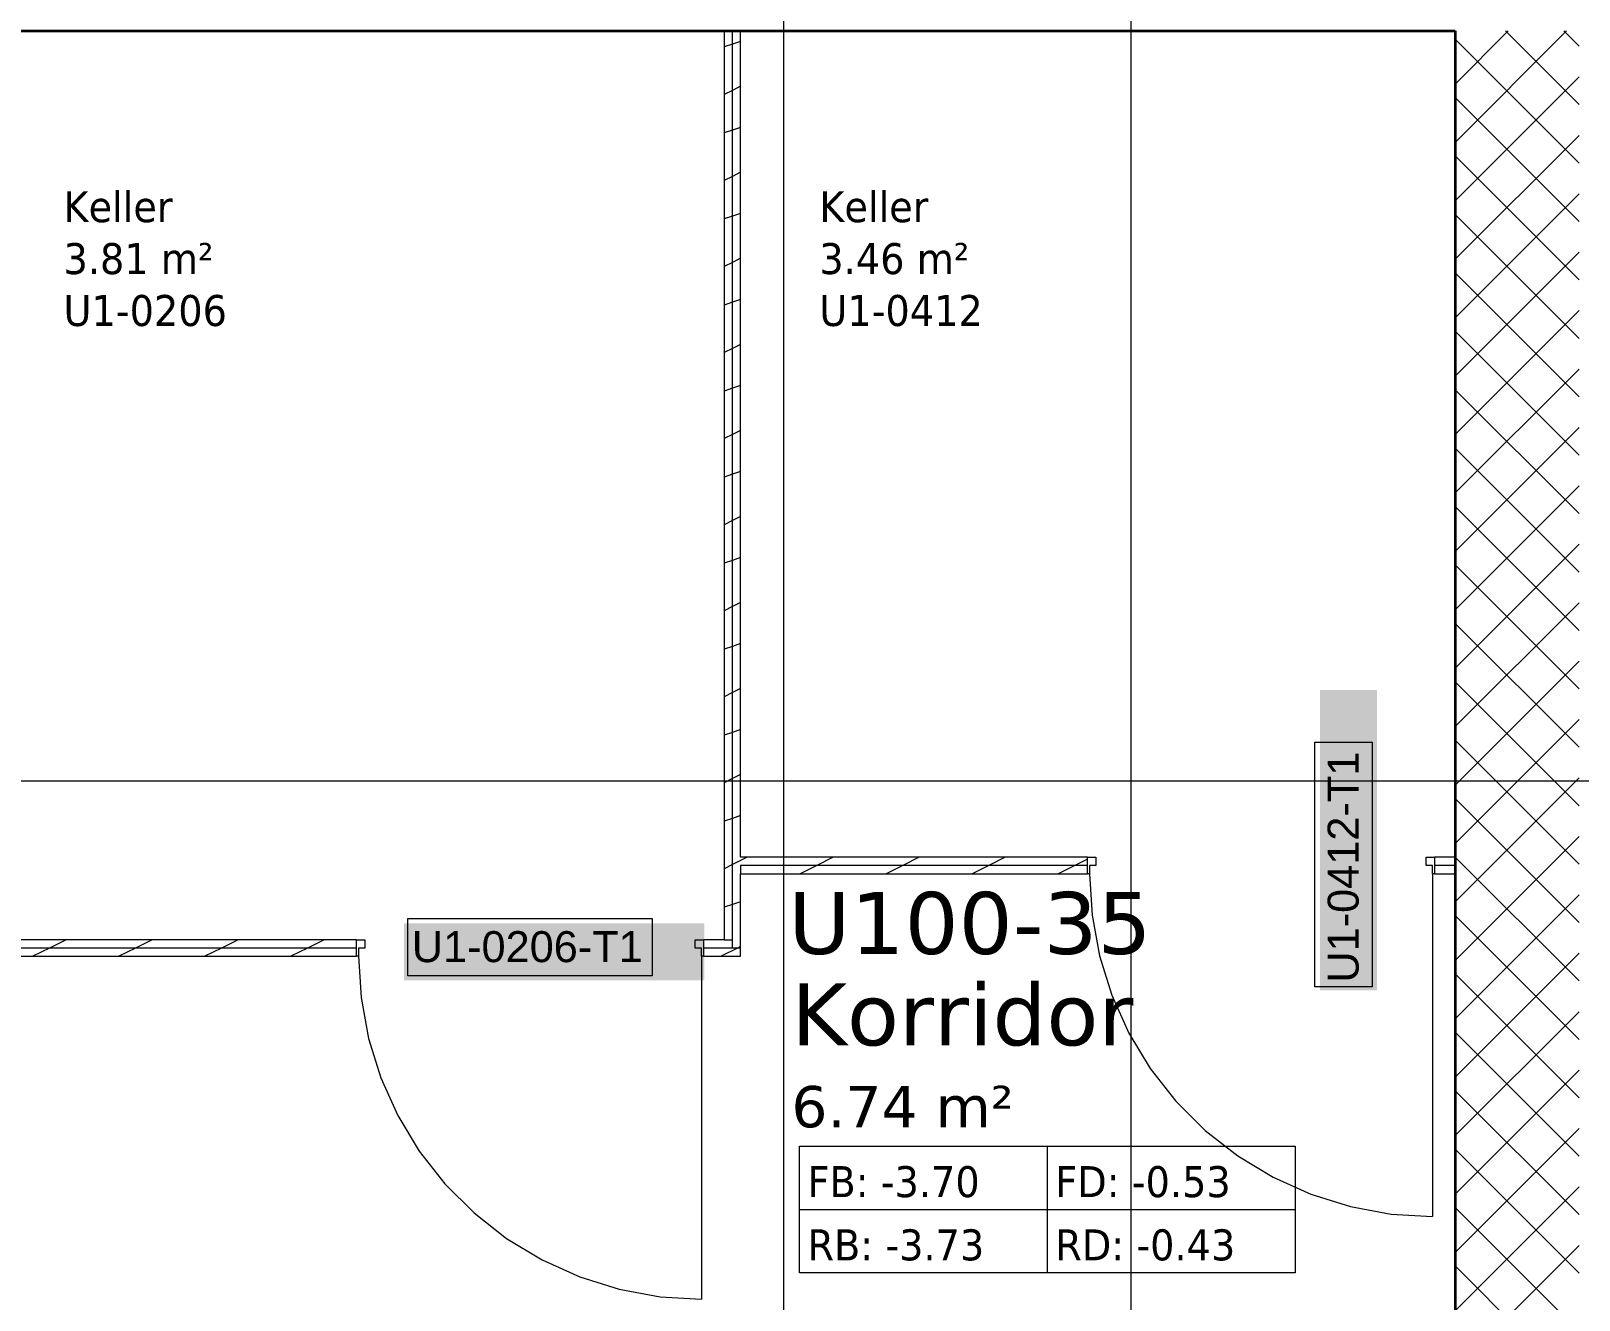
# Model space of a CAD drawing. Extents: x -882 to 613, y -179 to 707.
# Drawn here: x 174.8 to 249.8, y 335.1 to 396.5 of the extents above; entities that cross this region are included whole.
import ezdxf
from ezdxf.lldxf.tags import DXFTag

# ---------------------------------------------------------------- set-up
doc = ezdxf.new("R2010")
doc.units = 0
doc.layers.get('0').update_dxf_attribs({"lineweight": 13})
for name, color, linetype, lineweight in [('A-AREA-____-IDEN', 7, 'Continuous', 5), ('A-DOOR-____-IDEN', 7, 'Continuous', 5), ('A-DOOR-FRAM-MCUT', 7, 'Continuous', 9), ('A-DOOR-OPNG-OTLN', 7, 'Continuous', 9), ('A-WALL-____-MCUT', 7, 'Continuous', 35), ('A-WALL-____-PATT', 7, 'Continuous', 35), ('A-WALL-FNSH-MCUT', 7, 'Continuous', 35), ('S-GRID-____-OTLN', 7, 'Continuous', 5)]:
    doc.layers.add(name, color=color, linetype=linetype, lineweight=lineweight)
doc.styles.get("Standard").update_dxf_attribs({"font": 'arial.ttf'})
tags = doc.linetypes.add('_Rasterlinie_', pattern=[0.375, 0.2, -0.05, 0.075, -0.05]).pattern_tags.tags
tags[10:11] = [DXFTag(74, 4), DXFTag(75, 0), DXFTag(340, '0'), DXFTag(46, 1.0), DXFTag(50, 0.0), DXFTag(44, 0.0), DXFTag(45, 0.0)]
tags[8:9] = [DXFTag(74, 4), DXFTag(75, 0), DXFTag(340, '0'), DXFTag(46, 1.0), DXFTag(50, 0.0), DXFTag(44, 0.0), DXFTag(45, 0.0)]
tags[6:7] = [DXFTag(74, 4), DXFTag(75, 0), DXFTag(340, '0'), DXFTag(46, 1.0), DXFTag(50, 0.0), DXFTag(44, 0.0), DXFTag(45, 0.0)]
tags[4:5] = [DXFTag(74, 4), DXFTag(75, 0), DXFTag(340, '0'), DXFTag(46, 1.0), DXFTag(50, 0.0), DXFTag(44, 0.0), DXFTag(45, 0.0)]

# ---------------------------------------------------------------- blocks, each defined once
blk = doc.blocks.new('Referenz-A0UJ2IESXE', base_point=(-902.382, -164.149))
at = {"layer": 'A-AREA-____-IDEN', "color": 0, "linetype": 'Continuous', "ltscale": 0.13}
for p, q in [((212.035, 342.493), (236.035, 342.493)), ((212.035, 336.37), (212.035, 342.493)), ((224.035, 342.493), (224.035, 336.37)), ((236.035, 342.493), (236.035, 336.37)), ((212.035, 339.432), (236.035, 339.432)), ((236.035, 336.37), (212.035, 336.37))]:
    blk.add_line(p, q, dxfattribs=at)
at = {"layer": 'A-DOOR-____-IDEN', "color": 0, "linetype": 'Continuous', "ltscale": 0.13}
for p, q in [((236.997, 350.218), (236.997, 362.058)), ((236.997, 362.058), (239.777, 362.058)), ((239.777, 362.058), (239.777, 350.218)), ((193.067, 353.528), (204.907, 353.528)), ((193.067, 350.748), (193.067, 353.528)), ((204.907, 353.528), (204.907, 350.748)), ((204.907, 350.748), (193.067, 350.748)), ((239.777, 350.218), (236.997, 350.218))]:
    blk.add_line(p, q, dxfattribs=at)
at = {"layer": 'A-DOOR-____-IDEN', "color": 7, "linetype": 'Continuous', "ltscale": 0.13, "true_color": 0xffffff}
for points in [[(237.24, 350.043), (239.999, 350.043), (237.24, 364.582)], [(239.999, 350.043), (237.24, 364.582), (239.999, 364.582)], [(192.892, 350.526), (207.431, 350.526), (192.892, 353.285)], [(207.431, 350.526), (192.892, 353.285), (207.431, 353.285)]]:
    blk.add_solid(points, dxfattribs=at)
at = {"layer": 'A-DOOR-FRAM-MCUT', "color": 0, "linetype": 'Continuous', "ltscale": 0.13}
for p, q in [((225.988, 356.492), (226.388, 356.492)), ((226.088, 356.092), (226.088, 355.692)), ((226.388, 356.092), (226.088, 356.092)), ((226.388, 356.492), (226.388, 356.092)), ((242.388, 356.492), (242.788, 356.492)), ((242.388, 356.092), (242.388, 356.492)), ((242.688, 356.092), (242.388, 356.092)), ((242.688, 355.692), (242.688, 356.092)), ((226.088, 355.692), (225.988, 355.692)), ((242.788, 355.692), (242.688, 355.692)), ((190.588, 352.492), (190.988, 352.492)), ((190.988, 352.492), (190.988, 352.092)), ((206.988, 352.492), (207.388, 352.492)), ((206.988, 352.092), (206.988, 352.492)), ((190.688, 351.692), (190.588, 351.692)), ((190.688, 352.092), (190.688, 351.692)), ((190.988, 352.092), (190.688, 352.092)), ((207.288, 352.092), (206.988, 352.092)), ((207.288, 351.692), (207.288, 352.092)), ((207.388, 351.692), (207.288, 351.692))]:
    blk.add_line(p, q, dxfattribs=at)
at = {"layer": 'A-DOOR-OPNG-OTLN', "color": 0, "linetype": 'Continuous', "ltscale": 0.13}
for p, q in [((226.088, 355.692), (226.209, 353.691)), ((242.688, 355.692), (242.688, 339.092)), ((226.209, 353.691), (226.57, 351.719)), ((190.688, 351.692), (190.809, 349.691)), ((207.288, 351.692), (207.288, 335.092)), ((226.57, 351.719), (227.166, 349.806)), ((190.809, 349.691), (191.17, 347.719)), ((227.166, 349.806), (227.989, 347.978)), ((227.989, 347.978), (229.026, 346.262)), ((191.17, 347.719), (191.766, 345.806)), ((191.766, 345.806), (192.589, 343.978)), ((229.026, 346.262), (230.262, 344.684)), ((230.262, 344.684), (231.68, 343.267)), ((192.589, 343.978), (193.626, 342.262)), ((231.68, 343.267), (233.258, 342.03)), ((193.626, 342.262), (194.862, 340.684)), ((233.258, 342.03), (234.973, 340.993)), ((194.862, 340.684), (196.28, 339.267)), ((234.973, 340.993), (236.801, 340.171)), ((236.801, 340.171), (238.715, 339.574)), ((196.28, 339.267), (197.858, 338.03)), ((238.715, 339.574), (240.687, 339.213)), ((240.687, 339.213), (242.688, 339.092)), ((197.858, 338.03), (199.573, 336.993)), ((199.573, 336.993), (201.401, 336.171)), ((201.401, 336.171), (203.315, 335.574)), ((203.315, 335.574), (205.287, 335.213)), ((205.287, 335.213), (207.288, 335.092))]:
    blk.add_line(p, q, dxfattribs=at)
at = {"layer": 'A-WALL-____-MCUT', "color": 0, "linetype": 'Continuous', "ltscale": 0.35}
for p, q in [((111.488, 396.492), (243.788, 396.492)), ((243.788, 396.492), (243.788, 327.692))]:
    blk.add_line(p, q, dxfattribs=at)
at = {"layer": 'A-WALL-____-MCUT', "color": 0, "linetype": 'Continuous', "lineweight": 9, "ltscale": 0.13}
for p, q in [((208.788, 352.092), (208.788, 396.492)), ((225.988, 356.092), (209.188, 356.092)), ((209.188, 356.092), (209.188, 355.692)), ((243.788, 356.092), (242.788, 356.092)), ((208.388, 352.492), (208.788, 352.492)), ((190.588, 352.092), (171.988, 352.092)), ((209.188, 352.092), (207.388, 352.092))]:
    blk.add_line(p, q, dxfattribs=at)
at = {"layer": 'A-WALL-____-PATT', "color": 0, "linetype": 'Continuous', "lineweight": 9, "ltscale": 0.13}
for p, q in [((208.788, 395.852), (208.388, 395.718)), ((209.188, 395.985), (208.788, 395.852)), ((243.788, 393.924), (246.356, 396.492)), ((243.788, 391.095), (249.184, 396.492)), ((249.788, 390.097), (243.788, 396.097)), ((249.788, 392.925), (246.221, 396.492)), ((249.788, 395.754), (249.049, 396.492)), ((208.788, 393.615), (208.388, 393.415)), ((209.188, 393.815), (208.788, 393.615)), ((243.788, 388.267), (249.788, 394.267)), ((249.788, 387.268), (243.788, 393.268)), ((208.788, 391.687), (208.388, 391.554)), ((209.188, 391.82), (208.788, 391.687)), ((243.788, 385.438), (249.788, 391.438)), ((249.788, 384.44), (243.788, 390.44)), ((208.788, 389.45), (208.388, 389.25)), ((209.188, 389.65), (208.788, 389.45)), ((243.788, 382.61), (249.788, 388.61)), ((209.188, 387.656), (208.788, 387.522)), ((249.788, 381.611), (243.788, 387.611)), ((208.788, 387.522), (208.388, 387.389)), ((209.188, 385.485), (208.788, 385.285)), ((243.788, 379.782), (249.788, 385.782)), ((208.788, 385.285), (208.388, 385.085)), ((249.788, 378.783), (243.788, 384.783)), ((208.788, 383.358), (208.388, 383.224)), ((209.188, 383.491), (208.788, 383.358)), ((243.788, 376.953), (249.788, 382.953)), ((249.788, 375.955), (243.788, 381.955)), ((208.788, 381.12), (208.388, 380.92)), ((209.188, 381.32), (208.788, 381.12)), ((243.788, 374.125), (249.788, 380.125)), ((209.188, 379.326), (208.788, 379.193)), ((208.788, 379.193), (208.388, 379.06)), ((249.788, 373.126), (243.788, 379.126)), ((209.188, 377.155), (208.788, 376.955)), ((243.788, 371.296), (249.788, 377.296)), ((208.788, 376.955), (208.388, 376.755)), ((249.788, 370.298), (243.788, 376.298)), ((208.788, 375.028), (208.388, 374.895)), ((209.188, 375.162), (208.788, 375.028)), ((243.788, 368.468), (249.788, 374.468)), ((249.788, 367.469), (243.788, 373.469)), ((208.788, 372.79), (208.388, 372.59)), ((209.188, 372.99), (208.788, 372.79)), ((243.788, 365.639), (249.788, 371.639)), ((208.788, 370.863), (208.388, 370.73)), ((209.188, 370.997), (208.788, 370.863)), ((249.788, 364.641), (243.788, 370.641)), ((209.188, 368.825), (208.788, 368.625)), ((208.788, 368.625), (208.388, 368.425)), ((243.788, 362.811), (249.788, 368.811)), ((249.788, 361.812), (243.788, 367.812)), ((208.788, 366.699), (208.388, 366.565)), ((209.188, 366.832), (208.788, 366.699)), ((243.788, 359.983), (249.788, 365.983)), ((208.788, 364.46), (208.388, 364.26)), ((209.188, 364.66), (208.788, 364.46)), ((249.788, 358.984), (243.788, 364.984)), ((243.788, 357.154), (249.788, 363.154)), ((208.788, 362.534), (208.388, 362.401)), ((209.188, 362.667), (208.788, 362.534)), ((249.788, 356.156), (243.788, 362.156)), ((208.788, 360.296), (208.388, 360.096)), ((209.188, 360.496), (208.788, 360.296)), ((243.788, 354.326), (249.788, 360.326)), ((249.788, 353.327), (243.788, 359.327)), ((208.788, 358.369), (208.388, 358.236)), ((209.188, 358.503), (208.788, 358.369)), ((243.788, 351.497), (249.788, 357.497)), ((208.788, 356.131), (208.388, 355.931)), ((209.188, 356.331), (208.788, 356.131)), ((209.51, 356.492), (209.188, 356.331)), ((212.875, 356.092), (212.075, 355.692)), ((213.675, 356.492), (212.875, 356.092)), ((217.04, 356.092), (216.24, 355.692)), ((217.84, 356.492), (217.04, 356.092)), ((221.205, 356.092), (220.405, 355.692)), ((222.005, 356.492), (221.205, 356.092)), ((225.37, 356.092), (224.57, 355.692)), ((225.988, 356.401), (225.37, 356.092)), ((242.83, 356.492), (242.788, 356.471)), ((249.788, 350.499), (243.788, 356.499)), ((243.788, 348.669), (249.788, 354.669)), ((208.788, 354.205), (208.388, 354.071)), ((209.188, 354.338), (208.788, 354.205)), ((249.788, 347.67), (243.788, 353.67)), ((176.521, 352.492), (175.721, 352.092)), ((176.51, 352.492), (176.458, 352.453)), ((180.686, 352.492), (179.886, 352.092)), ((180.675, 352.492), (180.623, 352.454)), ((184.851, 352.492), (184.051, 352.092)), ((184.84, 352.492), (184.789, 352.454)), ((189.016, 352.492), (188.216, 352.092)), ((189.005, 352.492), (188.954, 352.454)), ((175.721, 352.092), (174.921, 351.692)), ((179.886, 352.092), (179.086, 351.692)), ((184.051, 352.092), (183.251, 351.692)), ((188.216, 352.092), (187.416, 351.692)), ((209.04, 352.092), (208.24, 351.692)), ((209.188, 352.166), (209.04, 352.092)), ((243.788, 345.84), (249.788, 351.84)), ((249.788, 344.842), (243.788, 350.842)), ((243.788, 343.012), (249.788, 349.012)), ((249.788, 342.013), (243.788, 348.013)), ((243.788, 340.184), (249.788, 346.184)), ((249.788, 339.185), (243.788, 345.185)), ((243.788, 337.355), (249.788, 343.355)), ((249.788, 336.357), (243.788, 342.357)), ((243.788, 334.527), (249.788, 340.527)), ((249.788, 333.528), (243.788, 339.528)), ((243.788, 331.698), (249.788, 337.698)), ((249.788, 330.7), (243.788, 336.7))]:
    blk.add_line(p, q, dxfattribs=at)
at = {"layer": 'A-WALL-FNSH-MCUT', "color": 0, "linetype": 'Continuous', "lineweight": 9, "ltscale": 0.13}
for p, q in [((208.388, 396.492), (208.388, 352.492)), ((209.188, 356.492), (209.188, 396.492)), ((225.988, 356.492), (209.188, 356.492)), ((225.988, 355.692), (225.988, 356.492)), ((243.788, 356.492), (242.788, 356.492)), ((242.788, 356.492), (242.788, 355.692)), ((209.188, 351.692), (209.188, 355.692)), ((209.188, 355.692), (225.988, 355.692)), ((242.788, 355.692), (243.788, 355.692)), ((190.588, 352.492), (173.788, 352.492)), ((190.588, 351.692), (190.588, 352.492)), ((208.388, 352.492), (207.388, 352.492)), ((207.388, 352.492), (207.388, 351.692)), ((171.988, 351.692), (190.588, 351.692)), ((207.388, 351.692), (209.188, 351.692))]:
    blk.add_line(p, q, dxfattribs=at)
at = {"layer": 'S-GRID-____-OTLN', "color": 0, "linetype": '_Rasterlinie_', "ltscale": 0.13}
for p, q in [((228.088, 680.292), (228.088, 273.684)), ((211.288, -116.808), (211.288, 660.292)), ((89.488, 360.192), (391.796, 360.192))]:
    blk.add_line(p, q, dxfattribs=at)
at = {"layer": 'A-AREA-____-IDEN', "color": 0, "linetype": 'Continuous', "ltscale": 0.13, "attachment_point": 1}
for s, insert, char_height in [('{\\W0.9;\\fVerdana;Keller}', (176.4, 388.736), 1.5), ('{\\W0.9;\\fVerdana;Keller}', (213, 388.736), 1.5), ('{\\W0.9;\\fVerdana;3.81 m²}', (176.4, 386.222), 1.5), ('{\\W0.9;\\fVerdana;3.46 m²}', (213, 386.222), 1.5), ('{\\W0.9;\\fVerdana;U1-0206}', (176.4, 383.709), 1.5), ('{\\W0.9;\\fVerdana;U1-0412}', (213, 383.709), 1.5), ('{\\fVerdana;U100-35}', (211.498, 354.809), 3), ('{\\fVerdana;Korridor}', (211.641, 350.385), 3), ('{\\fVerdana;6.74 m²}', (211.65, 345.416), 2), ('{\\W0.9;\\fVerdana;FB: -3.70}', (212.425, 341.534), 1.5), ('{\\W0.9;\\fVerdana;FD: -0.53}', (224.425, 341.534), 1.5), ('{\\W0.9;\\fVerdana;RB: -3.73}', (212.425, 338.473), 1.5), ('{\\W0.9;\\fVerdana;RD: -0.43}', (224.425, 338.473), 1.5)]:
    blk.add_mtext(s, dxfattribs=dict(at, insert=insert, char_height=char_height))
at = {"layer": 'A-DOOR-____-IDEN', "color": 0, "linetype": 'Continuous', "ltscale": 0.13, "insert": (237.615, 350.418), "char_height": 1.5, "attachment_point": 1, "rotation": 90}
blk.add_mtext('{\\fArial;U1-0412-T1}', dxfattribs=at)
at = {"layer": 'A-DOOR-____-IDEN', "color": 0, "linetype": 'Continuous', "ltscale": 0.13, "insert": (193.267, 352.91), "char_height": 1.5, "attachment_point": 1}
blk.add_mtext('{\\fArial;U1-0206-T1}', dxfattribs=at)

msp = doc.modelspace()

# ---------------------------------------------------------------- block references
at = {"color": 9, "lineweight": 25, "ltscale": 0.25, "true_color": 0xc0c0c0}
msp.add_blockref('Referenz-A0UJ2IESXE', (-902.382, -164.149), dxfattribs=at)

doc.saveas('drawing.dxf')
